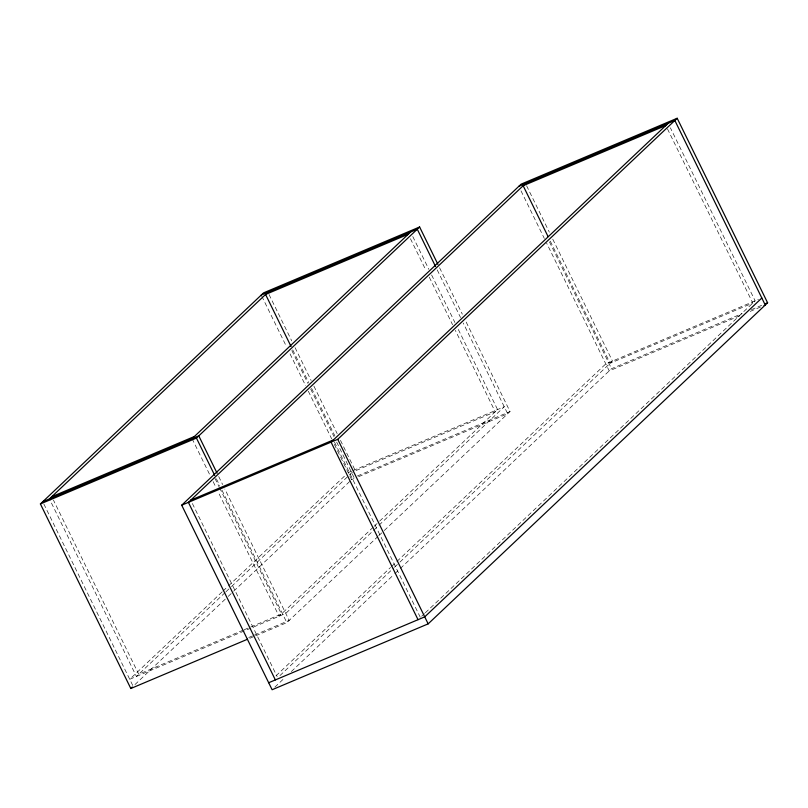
<?xml version="1.0" encoding="UTF-8"?>
<svg xmlns="http://www.w3.org/2000/svg" width="808" height="808" viewBox="0 0 808 808"><rect width="100%" height="100%" fill="white"/><g stroke="black" fill="none" stroke-linecap="round" stroke-linejoin="round"><path stroke-width="0.61" stroke-dasharray="4.04 3.03" d="M222.048 591.951L129.724 679.286L285.759 613.413L372.609 531.27M222.968 591.082L227.543 586.76M228.452 585.901L345.471 475.215M225.089 592.587L136.411 676.458L49.429 498.91M225.998 591.719L230.573 587.396M231.482 586.527L348.5 475.851M349.409 474.983L353.985 470.66M134.987 684.558L227.311 597.223M228.23 596.365L232.805 592.042M233.714 591.173L350.733 480.497M334.361 444.349L351.642 479.629L353.985 477.417L336.239 441.188M373.235 527.17L279.073 616.231L218.13 491.84M374.144 526.311L378.72 521.978M379.639 521.12L497.566 409.575L457.681 328.149M373.518 530.401L378.094 526.079M379.013 525.21L504.253 406.747L352.833 470.67M255.641 635.805L286.85 622.635L377.871 536.542M378.78 535.684L383.356 531.361M384.275 530.492L510.03 411.545L465.65 320.968M276.013 675.801L390.517 567.499M391.436 566.63L396.011 562.297M396.93 561.439L605.788 363.893L758.48 299.425M279.952 675.579L393.536 568.145M394.456 567.277L399.041 562.944M399.95 562.075L612.474 361.065L552.642 238.936M274.861 687.143L284.022 678.478M291.355 671.549L393.951 574.508M394.87 573.64L399.445 569.307M400.364 568.448L611.555 368.68L742.168 313.544M421.705 616.221L424.452 613.625M425.361 612.757L755.137 300.839L670.377 127.816M348.208 472.619L351.682 471.155M356.035 470.549L495.223 411.787L455.338 330.361M357.449 475.952L510.03 411.545M751.42 309.646L762.974 304.767M351.642 479.629L353.954 478.659M358.58 476.7L507.687 413.757L463.257 323.069M739.835 315.756L609.222 370.902L546.511 242.885M750.228 311.373L764.105 305.515M243.137 630.179L138.744 674.246L53.429 500.091M244.299 629.685L281.416 614.019L219.917 488.497M248.743 637.492L253.358 635.543M254.52 635.058L289.193 620.423L224.816 489.012M249.864 638.249L254.49 636.29M667.479 128.896L752.793 303.05L610.131 363.277L550.298 241.148M526.604 185.779L549.319 232.148M549.44 241.875L611.555 368.68M521.019 190.87L544.319 238.421M439.582 267.751L462.327 314.171M437.219 269.912L460.54 317.524M412.797 236.552L428.866 269.347M431.634 275.003L454.904 322.493M410.464 238.764L425.978 270.428M429.3 277.215L452.561 324.715M269.024 294.516L291.739 340.885M295.071 347.662L311.131 380.457M313.898 386.113L337.168 433.613M340.491 440.4L354.904 469.801M292.728 349.884L308.787 382.679M311.565 388.325L334.825 435.825M291.86 350.601L307.949 383.436M310.716 389.103L334.017 436.653M334.502 442.188L420.382 617.474M261.782 296.203L286.194 346.026M290.042 353.884L305.606 385.658M308.323 391.203L331.674 438.875M218.726 476.579L222.634 484.548M216.413 478.841L219.736 485.628M221.958 490.163L286.85 622.635M214.938 478.316L219.362 487.365M192.092 438.683L210.373 476.003M213.15 481.659L215.918 487.315M192.395 503.546L277.154 676.569M43.844 504L133.158 686.295"/><path stroke-width="1.21" d="M247.551 639.219L130.815 688.507L40.4 503.95L263.57 292.86L419.615 226.987L437.916 264.357M49.429 498.91L267.923 292.254M192.092 438.683L410.585 232.027M40.4 503.95L196.445 438.077L419.615 226.987M181.709 505.192L521.15 184.133L677.185 118.261L767.6 302.808L428.159 623.867L272.114 689.739L181.709 505.192L337.744 439.32L677.185 118.261M525.493 183.517L188.395 502.364L275.366 679.912M668.155 123.291L331.058 442.138L418.039 619.685M130.815 688.507L132.371 687.032M761.823 298.021L424.725 616.868L268.68 682.74M261.236 295.071L417.271 229.199L435.583 266.569M518.807 186.345L674.842 120.473L765.257 305.03M408.242 234.239L265.579 294.466L291.062 346.491M665.822 125.513L523.15 185.729L548.087 236.623M51.773 496.698L194.435 436.471M42.743 501.738L198.778 435.865L217.089 473.225M190.728 500.152L333.401 439.926M765.287 303.788L767.6 302.808M337.744 439.32L428.159 623.867M196.445 438.077L214.746 475.437"/></g></svg>
